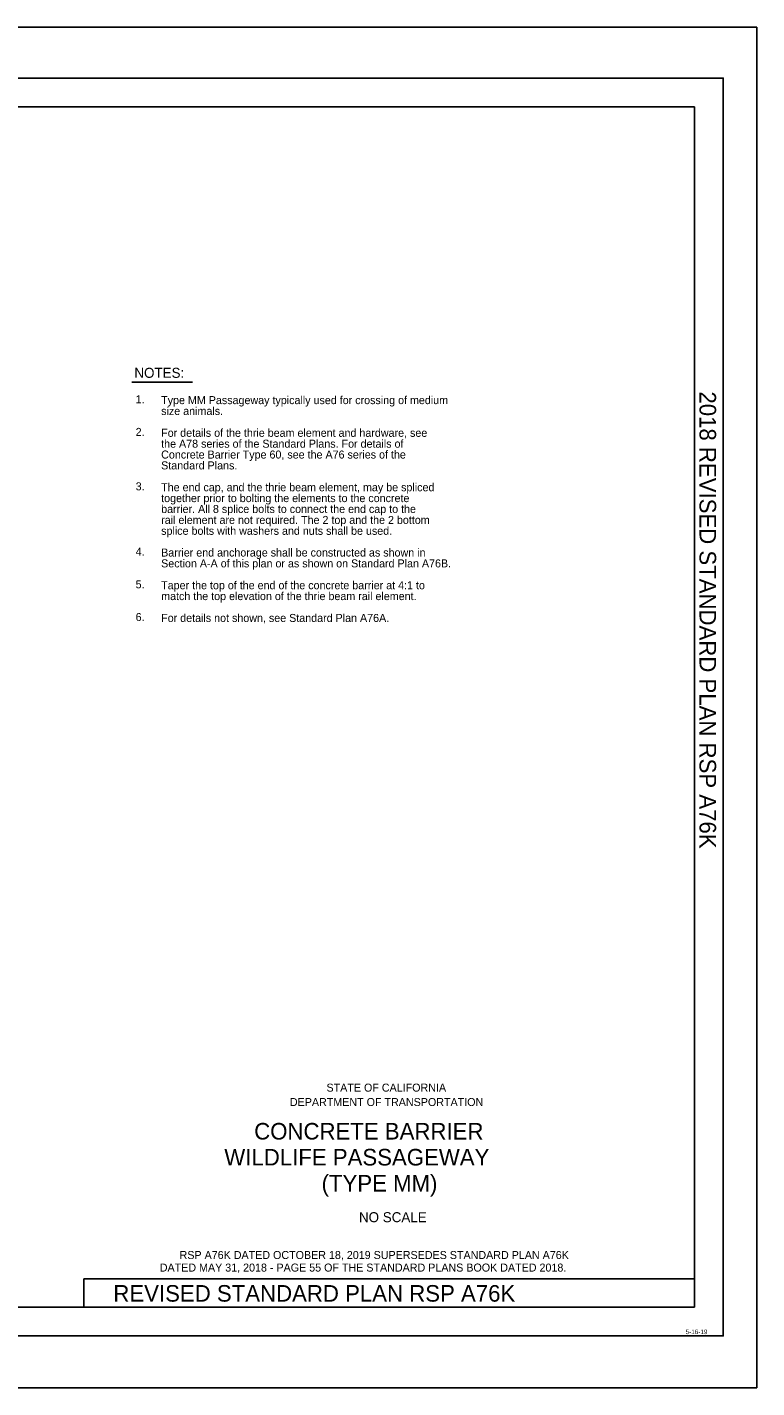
# Model space of a CAD drawing. Extents: x -894 to 866, y -476 to 714.
# Drawn here: x 228 to 866, y -476 to 714 of the extents above; entities that cross this region are included whole.
import ezdxf

# ---------------------------------------------------------------- set-up
doc = ezdxf.new("R2010")
doc.units = 0
doc.layers.add('10 Sheet Format', color=7, linetype='Continuous')
doc.layers.add('57 Undefined', color=7, linetype='Continuous')

msp = doc.modelspace()

# ---------------------------------------------------------------- linework, layer by layer
at = {"layer": '10 Sheet Format'}
for p, q in [((-813.5, 644), (811.5, 644)), ((811.5, -406), (811.5, 644)), ((277.7, -381), (811.5, -381)), ((277.7, -405.9), (277.7, -381)), ((198.8, -406), (811.5, -406))]:
    msp.add_line(p, q, dxfattribs=at)
for points in [[(-894, 713.6), (866, 713.6), (866, -476.4), (-894, -476.4)], [(-863.4, 669), (836.6, 669), (836.6, -431), (-863.4, -431)], [(-863.4, 669), (836.6, 669), (836.6, -431), (-863.4, -431)]]:
    msp.add_lwpolyline(points, close=True, dxfattribs=at)
at = {"layer": '57 Undefined'}
msp.add_line((319.8, 403.1), (372.9, 403.1), dxfattribs=at)

# ---------------------------------------------------------------- texts
at = {"layer": '10 Sheet Format'}
msp.add_text('2018 REVISED STANDARD PLAN RSP A76K', height=14.5, rotation=270, dxfattribs=at).set_placement((815.9, 395))
for s, height, p in [('STATE OF CALIFORNIA', 7, (489.9, -217.4)), ('DEPARTMENT OF TRANSPORTATION', 7, (457.9, -230)), ('CONCRETE BARRIER', 14.5, (426.7, -259.3)), ('WILDLIFE PASSAGEWAY', 14.5, (400.6, -282)), ('(TYPE MM)', 14.5, (485.6, -304.8)), ('NO SCALE', 8.75, (518.3, -331.6)), ('RSP A76K DATED OCTOBER 18, 2019 SUPERSEDES STANDARD PLAN A76K', 7, (361.5, -363.8)), ('DATED MAY 31, 2018 - PAGE 55 OF THE STANDARD PLANS BOOK DATED 2018.', 7, (344.2, -374.8)), ('REVISED STANDARD PLAN RSP A76K', 14.5, (303.6, -401.1)), ('5-16-19', 4, (803.8, -429.5))]:
    msp.add_text(s, height=height, dxfattribs=at).set_placement(p)
at = {"layer": '57 Undefined'}
for s, height, p in [('NOTES:', 8.75, (322, 406.9)), ('1.', 7, (323.1, 384.7)), ('Type MM Passageway typically used for crossing of medium', 7, (345.4, 383.9)), ('size animals.', 7, (345.4, 374.4)), ('2.', 7, (323.1, 356.1)), ('For details of the thrie beam element and hardware, see', 7, (345.4, 355.3)), ('the A78 series of the Standard Plans. For details of', 7, (345.4, 345.8)), ('Concrete Barrier Type 60, see the A76 series of the', 7, (345.4, 336.3)), ('Standard Plans.', 7, (345.4, 326.8)), ('3.', 7, (323.1, 308.5)), ('The end cap, and the thrie beam element, may be spliced', 7, (345.4, 307.7)), ('together prior to bolting the elements to the concrete', 7, (345.4, 298.2)), ('barrier. All 8 splice bolts to connect the end cap to the', 7, (345.4, 288.7)), ('rail element are not required. The 2 top and the 2 bottom', 7, (345.4, 279.1)), ('splice bolts with washers and nuts shall be used.', 7, (345.4, 269.6)), ('4.', 7, (323.1, 251.4)), ('Barrier end anchorage shall be constructed as shown in', 7, (345.4, 250.6)), ('Section A-A of this plan or as shown on Standard Plan A76B.', 7, (345.4, 241.1)), ('5.', 7, (323.1, 222.8)), ('Taper the top of the end of the concrete barrier at 4:1 to', 7, (345.4, 222)), ('match the top elevation of the thrie beam rail element.', 7, (345.4, 212.5)), ('6.', 7, (323.1, 194.2)), ('For details not shown, see Standard Plan A76A.', 7, (345.4, 193.4))]:
    msp.add_text(s, height=height, dxfattribs=at).set_placement(p)

doc.saveas('drawing.dxf')
